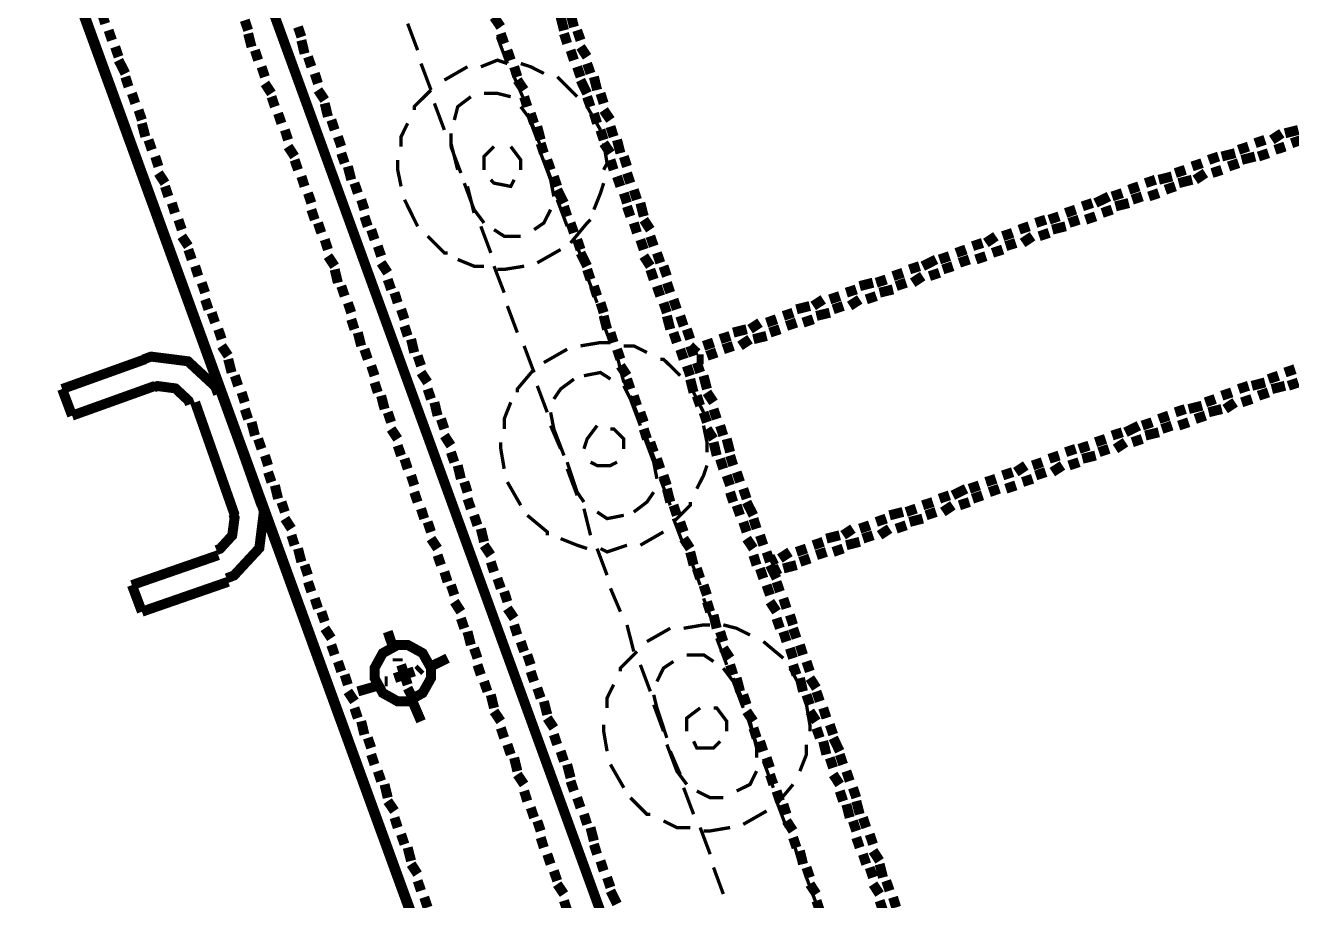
# Model space of a CAD drawing. Extents: x -2.4 to 13.4, y -16 to -5.
# Drawn here: x 1.94 to 2.575, y -11.009 to -10.57 of the extents above; entities that cross this region are included whole.
import ezdxf

# ---------------------------------------------------------------- set-up
doc = ezdxf.new("R2010")
doc.units = 0
doc.header["$MEASUREMENT"] = 0

msp = doc.modelspace()

# ---------------------------------------------------------------- linework, layer by layer
at = {"color": 0}
for points, const_width in [([(3.74199, -12.95219), (2.83868, -12.95219), (0.85698, -7.50883), (1.65538, -7.21884)], 0.005), ([(2.93368, -12.95219), (0.94198, -7.47715)], 0.005), ([(2.83868, -12.95219), (1.36198, -8.89381)], 0.005), ([(1.98028, -10.56884), (1.97868, -10.56384)], 0.005), ([(2.21538, -10.57052), (2.21368, -10.56384)], 0.005), ([(2.05198, -10.5722), (2.05028, -10.56716)], 0.005), ([(2.07868, -10.57551), (2.07698, -10.57052)], 0.005), ([(2.13198, -10.56884), (2.13698, -10.58219)], 0.00167), ([(2.17868, -10.57052), (2.17528, -10.56552)], 0.005), ([(2.21038, -10.5722), (2.20868, -10.56552)], 0.005), ([(1.98368, -10.57719), (1.98198, -10.5722)], 0.005), ([(2.05368, -10.58051), (2.05198, -10.57383)], 0.005), ([(2.18038, -10.57881), (2.17868, -10.57383)], 0.005), ([(2.21198, -10.57881), (2.21038, -10.57383)], 0.005), ([(2.21868, -10.57719), (2.21698, -10.5722)], 0.005), ([(1.98698, -10.58549), (1.98528, -10.58051)], 0.005), ([(2.05698, -10.58718), (2.05538, -10.58219)], 0.005), ([(2.08028, -10.58387), (2.07868, -10.57719)], 0.005), ([(2.18198, -10.58886), (2.17698, -10.57551)], 0.00167), ([(2.18368, -10.58718), (2.18198, -10.58219)], 0.005), ([(2.21538, -10.58718), (2.21368, -10.58219)], 0.005), ([(2.22198, -10.58549), (2.21868, -10.58051)], 0.005), ([(1.99038, -10.59384), (1.98698, -10.58718)], 0.005), ([(2.08368, -10.59048), (2.08198, -10.58549)], 0.005), ([(2.18198, -10.58886), (2.17698, -10.58718), (2.16868, -10.59048)], 0.00167), ([(2.18198, -10.58886), (2.17698, -10.58718), (2.16868, -10.59048)], 0.00167), ([(2.22368, -10.59384), (2.22198, -10.58886)], 0.005), ([(1.99198, -10.60052), (1.99038, -10.59554)], 0.005), ([(2.06038, -10.59554), (2.05868, -10.59048)], 0.005), ([(2.08698, -10.59884), (2.08538, -10.59384)], 0.005), ([(2.13868, -10.58886), (2.14368, -10.60215)], 0.00167), ([(2.16198, -10.59048), (2.15038, -10.59716)], 0.00167), ([(2.16198, -10.59048), (2.15038, -10.59716)], 0.00167), ([(2.18698, -10.59554), (2.18538, -10.59048)], 0.005), ([(2.20028, -10.59384), (2.19368, -10.59048), (2.18868, -10.58886)], 0.00167), ([(2.20028, -10.59384), (2.19368, -10.59048), (2.18868, -10.58886)], 0.00167), ([(2.21868, -10.59554), (2.21698, -10.59048)], 0.005), ([(2.22698, -10.60215), (2.22538, -10.59554)], 0.005), ([(2.06368, -10.60383), (2.06038, -10.59884)], 0.005), ([(2.09038, -10.60719), (2.08698, -10.60215)], 0.005), ([(2.19038, -10.60215), (2.18698, -10.59716)], 0.005), ([(2.19038, -10.60719), (2.18538, -10.59554)], 0.00167), ([(2.21698, -10.60551), (2.20868, -10.59716), (2.20698, -10.59554)], 0.00167), ([(2.21698, -10.60551), (2.20868, -10.59716), (2.20698, -10.59554)], 0.00167), ([(2.22198, -10.60383), (2.21868, -10.59716)], 0.005), ([(1.99538, -10.60883), (1.99368, -10.60383)], 0.005), ([(2.06538, -10.61051), (2.06368, -10.60551)], 0.005), ([(2.14368, -10.60215), (2.13528, -10.61051), (2.13528, -10.61219)], 0.00167), ([(2.14368, -10.60215), (2.13528, -10.61051), (2.13528, -10.61219)], 0.00167), ([(2.16368, -10.60551), (2.15708, -10.61051), (2.15538, -10.61718)], 0.00167), ([(2.18368, -10.60551), (2.17698, -10.60383), (2.17028, -10.60383)], 0.00167), ([(2.19198, -10.61051), (2.19038, -10.60551)], 0.005), ([(2.22368, -10.61051), (2.22198, -10.60551)], 0.005), ([(2.23028, -10.60883), (2.22868, -10.60383)], 0.005), ([(1.99868, -10.61718), (1.99698, -10.61219)], 0.005), ([(2.06868, -10.61886), (2.06698, -10.61387)], 0.005), ([(2.09198, -10.61549), (2.09038, -10.60883)], 0.005), ([(2.14538, -10.60883), (2.15038, -10.62218)], 0.00167), ([(2.19868, -10.63052), (2.19368, -10.61718), (2.18868, -10.61051)], 0.00167), ([(2.19538, -10.61886), (2.19368, -10.61387)], 0.005), ([(2.22868, -10.62218), (2.22198, -10.61051)], 0.00167), ([(2.22868, -10.62218), (2.22198, -10.61051)], 0.00167), ([(2.22698, -10.61886), (2.22538, -10.61387)], 0.005), ([(2.23368, -10.61718), (2.23028, -10.61219)], 0.005), ([(2.00038, -10.62554), (1.99868, -10.61886)], 0.005), ([(2.09538, -10.62218), (2.09368, -10.61718)], 0.005), ([(2.13198, -10.61886), (2.12868, -10.62554), (2.12868, -10.63052)], 0.00167), ([(2.13198, -10.61886), (2.12868, -10.62554), (2.12868, -10.63052)], 0.00167), ([(2.19698, -10.62716), (2.19198, -10.61387)], 0.00167), ([(2.19868, -10.62716), (2.19698, -10.62048)], 0.005), ([(2.23528, -10.62554), (2.23368, -10.62048)], 0.005), ([(2.00368, -10.63215), (2.00198, -10.62716)], 0.005), ([(2.07198, -10.62716), (2.07038, -10.62218)], 0.005), ([(2.09868, -10.63052), (2.09698, -10.62554)], 0.005), ([(2.15368, -10.62386), (2.15368, -10.63052)], 0.00167), ([(2.23028, -10.62716), (2.22868, -10.62218)], 0.005), ([(2.23868, -10.63383), (2.23698, -10.62716)], 0.005), ([(2.56198, -10.62716), (2.55698, -10.62884)], 0.005), ([(2.57038, -10.62386), (2.56538, -10.62716)], 0.005), ([(2.57868, -10.62218), (2.57198, -10.62386)], 0.005), ([(2.58028, -10.62716), (2.57528, -10.62884)], 0.005), ([(2.07528, -10.63551), (2.07198, -10.63052)], 0.005), ([(2.10038, -10.63883), (2.09868, -10.63383)], 0.005), ([(2.15368, -10.62884), (2.15708, -10.64219)], 0.00167), ([(2.15368, -10.63052), (2.15868, -10.64381)], 0.00167), ([(2.17528, -10.63052), (2.17028, -10.63551), (2.17028, -10.64219)], 0.00167), ([(2.17528, -10.63052), (2.17028, -10.63551), (2.17028, -10.64219)], 0.00167), ([(2.18868, -10.64219), (2.18868, -10.6372), (2.18368, -10.63052)], 0.00167), ([(2.18868, -10.64219), (2.18868, -10.6372), (2.18368, -10.63052)], 0.00167), ([(2.20028, -10.63383), (2.19868, -10.62884)], 0.005), ([(2.23368, -10.63383), (2.23028, -10.62884)], 0.005), ([(2.23028, -10.64219), (2.23198, -10.63883), (2.23028, -10.62884)], 0.00167), ([(2.23028, -10.64219), (2.23198, -10.63883), (2.23028, -10.62884)], 0.00167), ([(2.54698, -10.63383), (2.54028, -10.63551)], 0.005), ([(2.55368, -10.63052), (2.54868, -10.63215)], 0.005), ([(2.56368, -10.63383), (2.55868, -10.63551)], 0.005), ([(2.57198, -10.63052), (2.56698, -10.63215)], 0.005), ([(2.00698, -10.64051), (2.00538, -10.63551)], 0.005), ([(2.07698, -10.64219), (2.07528, -10.6372)], 0.005), ([(2.10368, -10.64718), (2.10198, -10.64051)], 0.005), ([(2.12698, -10.6372), (2.12698, -10.64219), (2.12868, -10.65049)], 0.00167), ([(2.12698, -10.6372), (2.12698, -10.64219), (2.12868, -10.65049)], 0.00167), ([(2.20528, -10.65554), (2.20368, -10.64718), (2.19868, -10.63383)], 0.00167), ([(2.20528, -10.65049), (2.20028, -10.6372)], 0.00167), ([(2.20368, -10.64219), (2.20198, -10.6372)], 0.005), ([(2.23528, -10.64219), (2.23368, -10.6372)], 0.005), ([(2.24198, -10.64051), (2.24038, -10.63551)], 0.005), ([(2.53038, -10.63883), (2.52538, -10.64051)], 0.005), ([(2.53868, -10.63551), (2.53368, -10.6372)], 0.005), ([(2.54868, -10.63883), (2.54368, -10.64051)], 0.005), ([(2.55698, -10.63551), (2.55028, -10.6372)], 0.005), ([(2.01028, -10.64886), (2.00698, -10.64381)], 0.005), ([(2.08028, -10.65049), (2.07868, -10.6455)], 0.005), ([(2.20698, -10.65049), (2.20528, -10.6455)], 0.005), ([(2.23868, -10.65049), (2.23698, -10.6455)], 0.005), ([(2.24368, -10.64886), (2.24198, -10.64381)], 0.005), ([(2.51528, -10.6455), (2.50868, -10.64718)], 0.005), ([(2.52198, -10.64219), (2.51698, -10.64381)], 0.005), ([(2.53208, -10.64381), (2.52698, -10.64718)], 0.005), ([(2.54028, -10.64219), (2.53538, -10.64381)], 0.005), ([(2.01198, -10.65554), (2.01028, -10.65049)], 0.005), ([(2.10698, -10.65386), (2.10528, -10.64886)], 0.005), ([(2.16038, -10.64886), (2.16528, -10.66215), (2.17028, -10.66883)], 0.00167), ([(2.16198, -10.65049), (2.16528, -10.66384)], 0.00167), ([(2.17368, -10.64718), (2.17528, -10.64886), (2.18368, -10.65049), (2.18538, -10.64718)], 0.00167), ([(2.17368, -10.64718), (2.17528, -10.64886), (2.18368, -10.65049), (2.18538, -10.64718)], 0.00167), ([(2.21038, -10.65884), (2.20698, -10.65218)], 0.005), ([(2.22538, -10.66215), (2.22868, -10.65386), (2.23028, -10.64886)], 0.00167), ([(2.22538, -10.66215), (2.22868, -10.65386), (2.23028, -10.64886)], 0.00167), ([(2.24698, -10.65716), (2.24538, -10.65218)], 0.005), ([(2.49868, -10.65049), (2.49368, -10.65218)], 0.005), ([(2.50698, -10.64718), (2.50198, -10.64886)], 0.005), ([(2.51698, -10.65049), (2.51198, -10.65218)], 0.005), ([(2.52538, -10.64718), (2.51868, -10.64886)], 0.005), ([(2.01528, -10.66384), (2.01368, -10.65884)], 0.005), ([(2.08368, -10.65884), (2.08198, -10.65386)], 0.005), ([(2.11028, -10.66215), (2.10868, -10.65716)], 0.005), ([(2.13038, -10.65716), (2.13698, -10.67051)], 0.00167), ([(2.13038, -10.65716), (2.13698, -10.67051)], 0.00167), ([(2.21198, -10.67051), (2.20698, -10.65716)], 0.00167), ([(2.24198, -10.65884), (2.24038, -10.65386)], 0.005), ([(2.25038, -10.66552), (2.24868, -10.65884)], 0.005), ([(2.47538, -10.65884), (2.47038, -10.66052)], 0.005), ([(2.48368, -10.65554), (2.47698, -10.65884)], 0.005), ([(2.49038, -10.65386), (2.48528, -10.65554)], 0.005), ([(2.49368, -10.65884), (2.48698, -10.66052)], 0.005), ([(2.50038, -10.65554), (2.49538, -10.65716)], 0.005), ([(2.50868, -10.65386), (2.50368, -10.65554)], 0.005), ([(2.08538, -10.6672), (2.08368, -10.66215)], 0.005), ([(2.11198, -10.67051), (2.11028, -10.66552)], 0.005), ([(2.19538, -10.67219), (2.20028, -10.66883), (2.20368, -10.66215)], 0.00167), ([(2.21198, -10.66552), (2.21038, -10.66052)], 0.005), ([(2.24368, -10.66552), (2.24198, -10.66052)], 0.005), ([(2.45868, -10.66552), (2.45368, -10.6672)], 0.005), ([(2.46698, -10.66215), (2.46198, -10.66384)], 0.005), ([(2.47698, -10.66552), (2.47198, -10.6672)], 0.005), ([(2.48528, -10.66215), (2.48028, -10.66384)], 0.005), ([(2.01868, -10.67219), (2.01698, -10.6672)], 0.005), ([(2.08868, -10.67381), (2.08698, -10.66883)], 0.005), ([(2.11538, -10.67718), (2.11368, -10.67219)], 0.005), ([(2.16868, -10.67051), (2.17368, -10.68386)], 0.00167), ([(2.21538, -10.67381), (2.21368, -10.66883)], 0.005), ([(2.21368, -10.67887), (2.22198, -10.66883), (2.22368, -10.6672)], 0.00167), ([(2.21368, -10.67887), (2.22198, -10.66883), (2.22368, -10.6672)], 0.00167), ([(2.24698, -10.67381), (2.24538, -10.66883)], 0.005), ([(2.25368, -10.67219), (2.25038, -10.6672)], 0.005), ([(2.44368, -10.67051), (2.43868, -10.67219)], 0.005), ([(2.45198, -10.6672), (2.44698, -10.66883)], 0.005), ([(2.46198, -10.67051), (2.45528, -10.67219)], 0.005), ([(2.46868, -10.6672), (2.46368, -10.66883)], 0.005), ([(2.02198, -10.68049), (2.01868, -10.6755)], 0.005), ([(2.09198, -10.68218), (2.09038, -10.67718)], 0.005), ([(2.14198, -10.6755), (2.15038, -10.68386), (2.15198, -10.68386)], 0.00167), ([(2.14198, -10.6755), (2.15038, -10.68386), (2.15198, -10.68386)], 0.00167), ([(2.17528, -10.67219), (2.18038, -10.6755), (2.18868, -10.6755)], 0.00167), ([(2.21868, -10.68218), (2.21698, -10.67718)], 0.005), ([(2.25038, -10.68218), (2.24868, -10.67718)], 0.005), ([(2.25538, -10.68049), (2.25368, -10.6755)], 0.005), ([(2.42698, -10.6755), (2.42198, -10.67887)], 0.005), ([(2.43538, -10.67381), (2.43038, -10.6755)], 0.005), ([(2.44538, -10.6755), (2.44038, -10.67887)], 0.005), ([(2.45368, -10.67381), (2.44868, -10.6755)], 0.005), ([(2.02368, -10.68716), (2.02198, -10.68218)], 0.005), ([(2.11868, -10.68548), (2.11698, -10.68049)], 0.005), ([(2.19698, -10.68884), (2.20868, -10.68218)], 0.00167), ([(2.19698, -10.68884), (2.20868, -10.68218)], 0.00167), ([(2.22038, -10.68884), (2.21538, -10.67718)], 0.00167), ([(2.22198, -10.69052), (2.21868, -10.68386)], 0.005), ([(2.25868, -10.68884), (2.25698, -10.68386)], 0.005), ([(2.41198, -10.68218), (2.40708, -10.68386)], 0.005), ([(2.42028, -10.67887), (2.41528, -10.68049)], 0.005), ([(2.43038, -10.68218), (2.42528, -10.68386)], 0.005), ([(2.43698, -10.67887), (2.43198, -10.68049)], 0.005), ([(2.02698, -10.69552), (2.02538, -10.69052)], 0.005), ([(2.09538, -10.69052), (2.09198, -10.68548)], 0.005), ([(2.12198, -10.69384), (2.11868, -10.68884)], 0.005), ([(2.15708, -10.68716), (2.16528, -10.69052), (2.17028, -10.69052)], 0.00167), ([(2.15708, -10.68716), (2.16528, -10.69052), (2.17028, -10.69052)], 0.00167), ([(2.25368, -10.69052), (2.25038, -10.68548)], 0.005), ([(2.26198, -10.69552), (2.26028, -10.69052)], 0.005), ([(2.38868, -10.69052), (2.38368, -10.69216)], 0.005), ([(2.39698, -10.68716), (2.39028, -10.69052)], 0.005), ([(2.40368, -10.68548), (2.39868, -10.68716)], 0.005), ([(2.40538, -10.69052), (2.40038, -10.69216)], 0.005), ([(2.41368, -10.68716), (2.40868, -10.68884)], 0.005), ([(2.42198, -10.68548), (2.41698, -10.68716)], 0.005), ([(2.09698, -10.69883), (2.09538, -10.69216)], 0.005), ([(2.12368, -10.70219), (2.12198, -10.6972)], 0.005), ([(2.17528, -10.69052), (2.18038, -10.70381)], 0.00167), ([(2.17698, -10.69216), (2.18038, -10.69216), (2.19038, -10.69052)], 0.00167), ([(2.17698, -10.69216), (2.18038, -10.69216), (2.19038, -10.69052)], 0.00167), ([(2.22368, -10.6972), (2.22198, -10.69216)], 0.005), ([(2.22698, -10.70887), (2.22198, -10.69552)], 0.00167), ([(2.25538, -10.6972), (2.25368, -10.69216)], 0.005), ([(2.37198, -10.6972), (2.36698, -10.69883)], 0.005), ([(2.38038, -10.69384), (2.37538, -10.69552)], 0.005), ([(2.39028, -10.69552), (2.38528, -10.69883)], 0.005), ([(2.39868, -10.69384), (2.39368, -10.69552)], 0.005), ([(2.03038, -10.70381), (2.02868, -10.69883)], 0.005), ([(2.10038, -10.70551), (2.09868, -10.70051)], 0.005), ([(2.12698, -10.70887), (2.12538, -10.70381)], 0.005), ([(2.22698, -10.70551), (2.22538, -10.70051)], 0.005), ([(2.25868, -10.70551), (2.25698, -10.70051)], 0.005), ([(2.26368, -10.70381), (2.26198, -10.69883)], 0.005), ([(2.35698, -10.70219), (2.35198, -10.70381)], 0.005), ([(2.36538, -10.69883), (2.35868, -10.70051)], 0.005), ([(2.37538, -10.70219), (2.36868, -10.70381)], 0.005), ([(2.38198, -10.69883), (2.37698, -10.70051)], 0.005), ([(2.03208, -10.71218), (2.03038, -10.70719)], 0.005), ([(2.10368, -10.71386), (2.10198, -10.70887)], 0.005), ([(2.23028, -10.71386), (2.22868, -10.70887)], 0.005), ([(2.26198, -10.71386), (2.26028, -10.70887)], 0.005), ([(2.26698, -10.71218), (2.26528, -10.70719)], 0.005), ([(2.34038, -10.70719), (2.33538, -10.71049)], 0.005), ([(2.34868, -10.70551), (2.34368, -10.70719)], 0.005), ([(2.35868, -10.70719), (2.35368, -10.71049)], 0.005), ([(2.36698, -10.70551), (2.36198, -10.70719)], 0.005), ([(2.03538, -10.71884), (2.03368, -10.71386)], 0.005), ([(2.13038, -10.71716), (2.12868, -10.71218)], 0.005), ([(2.18198, -10.71049), (2.18698, -10.72384)], 0.00167), ([(2.23198, -10.72216), (2.23028, -10.71548)], 0.005), ([(2.26368, -10.72216), (2.26198, -10.71548)], 0.005), ([(2.27038, -10.72054), (2.26868, -10.71548)], 0.005), ([(2.32528, -10.71386), (2.32038, -10.71548)], 0.005), ([(2.33368, -10.71049), (2.32698, -10.71218)], 0.005), ([(2.34368, -10.71386), (2.33698, -10.71548)], 0.005), ([(2.35038, -10.71049), (2.34538, -10.71218)], 0.005), ([(2.03868, -10.72715), (2.03698, -10.72216)], 0.005), ([(2.10528, -10.72216), (2.10368, -10.71716)], 0.005), ([(2.13198, -10.72552), (2.13038, -10.72054)], 0.005), ([(2.23368, -10.72883), (2.22868, -10.71548)], 0.00167), ([(2.27368, -10.72715), (2.27198, -10.72216)], 0.005), ([(2.30198, -10.72216), (2.29528, -10.72384)], 0.005), ([(2.30868, -10.71884), (2.30368, -10.72216)], 0.005), ([(2.31698, -10.71716), (2.31198, -10.71884)], 0.005), ([(2.31868, -10.72216), (2.31368, -10.72384)], 0.005), ([(2.32698, -10.71884), (2.32198, -10.72054)], 0.005), ([(2.33538, -10.71716), (2.33028, -10.71884)], 0.005), ([(2.10868, -10.73051), (2.10698, -10.72384)], 0.005), ([(2.13528, -10.73383), (2.13368, -10.72715)], 0.005), ([(2.23528, -10.72883), (2.23368, -10.72384)], 0.005), ([(2.26698, -10.72883), (2.26528, -10.72384)], 0.005), ([(2.28538, -10.72883), (2.28038, -10.73051)], 0.005), ([(2.29368, -10.72552), (2.28868, -10.72715)], 0.005), ([(2.30368, -10.72715), (2.29868, -10.73051)], 0.005), ([(2.31198, -10.72552), (2.30538, -10.72715)], 0.005), ([(2.04198, -10.73551), (2.03868, -10.73051)], 0.005), ([(2.11198, -10.73719), (2.11028, -10.73219)], 0.005), ([(2.13868, -10.74049), (2.13698, -10.73551)], 0.005), ([(2.19038, -10.73051), (2.19538, -10.74386)], 0.00167), ([(2.21198, -10.73219), (2.20028, -10.73887)], 0.00167), ([(2.21198, -10.73219), (2.20028, -10.73887)], 0.00167), ([(2.23368, -10.72883), (2.22868, -10.72883), (2.21868, -10.73051)], 0.00167), ([(2.23368, -10.72883), (2.22868, -10.72883), (2.21868, -10.73051)], 0.00167), ([(2.23868, -10.73719), (2.23698, -10.73219)], 0.005), ([(2.25198, -10.73383), (2.24538, -10.73051), (2.24038, -10.73051)], 0.00167), ([(2.25198, -10.73383), (2.24538, -10.73051), (2.24038, -10.73051)], 0.00167), ([(2.27038, -10.73719), (2.26868, -10.73219)], 0.005), ([(2.27538, -10.73551), (2.27368, -10.73051)], 0.005), ([(2.27698, -10.73051), (2.27538, -10.73219)], 0.005), ([(2.28698, -10.73383), (2.28208, -10.73551)], 0.005), ([(2.29528, -10.73051), (2.29028, -10.73219)], 0.005), ([(2.00038, -10.73719), (1.95868, -10.75216)], 0.005), ([(2.03688, -10.7547), (2.03548, -10.75091), (2.02178, -10.73822), (2.00328, -10.73588), (1.99948, -10.7373)], 0.005), ([(2.04368, -10.74386), (2.04198, -10.73719)], 0.005), ([(2.11538, -10.74548), (2.11368, -10.74049)], 0.005), ([(2.24038, -10.74886), (2.23698, -10.73551)], 0.00167), ([(2.24198, -10.74548), (2.23868, -10.74049)], 0.005), ([(2.26868, -10.74548), (2.26028, -10.73719), (2.25868, -10.73719)], 0.00167), ([(2.26868, -10.74548), (2.26028, -10.73719), (2.25868, -10.73719)], 0.00167), ([(2.27368, -10.74548), (2.27198, -10.74049)], 0.005), ([(2.28038, -10.73719), (2.27698, -10.73719)], 0.005), ([(2.27868, -10.74386), (2.27698, -10.73887)], 0.005), ([(2.04698, -10.75054), (2.04528, -10.74548)], 0.005), ([(2.14198, -10.74886), (2.13868, -10.74386)], 0.005), ([(2.19538, -10.74218), (2.18698, -10.75216), (2.18698, -10.75384)], 0.00167), ([(2.19538, -10.74218), (2.18698, -10.75216), (2.18698, -10.75384)], 0.00167), ([(2.23368, -10.74718), (2.22868, -10.74386), (2.22038, -10.74548)], 0.00167), ([(2.24368, -10.75216), (2.24198, -10.74718)], 0.005), ([(2.27538, -10.75384), (2.27368, -10.74718)], 0.005), ([(2.28208, -10.75216), (2.28038, -10.74548)], 0.005), ([(2.56868, -10.74548), (2.56368, -10.74718)], 0.005), ([(2.57698, -10.74218), (2.57198, -10.74386)], 0.005), ([(1.95868, -10.75216), (1.96368, -10.76551)], 0.005), ([(2.00538, -10.75054), (1.96368, -10.76551)], 0.005), ([(2.02278, -10.75981), (2.02208, -10.75797), (2.01548, -10.75183), (2.00648, -10.75065), (2.00468, -10.75134)], 0.005), ([(2.03868, -10.75384), (2.05868, -10.81048)], 0.005), ([(2.05028, -10.75883), (2.04868, -10.75384)], 0.005), ([(2.11698, -10.75384), (2.11538, -10.74886)], 0.005), ([(2.14368, -10.75715), (2.14198, -10.75216)], 0.005), ([(2.19698, -10.75054), (2.20198, -10.76383)], 0.00167), ([(2.21538, -10.74718), (2.20868, -10.75216), (2.20528, -10.75715)], 0.00167), ([(2.24868, -10.7705), (2.24368, -10.75715), (2.24038, -10.75054)], 0.00167), ([(2.28038, -10.76383), (2.27368, -10.75054)], 0.00167), ([(2.28038, -10.76383), (2.27368, -10.75054)], 0.00167), ([(2.28538, -10.75883), (2.28208, -10.75384)], 0.005), ([(2.54528, -10.75384), (2.54028, -10.75552)], 0.005), ([(2.55368, -10.75054), (2.54868, -10.75216)], 0.005), ([(2.56198, -10.74886), (2.55538, -10.75054)], 0.005), ([(2.56368, -10.75384), (2.55868, -10.75552)], 0.005), ([(2.57198, -10.75054), (2.56538, -10.75216)], 0.005), ([(2.57868, -10.74886), (2.57368, -10.75054)], 0.005), ([(2.02538, -10.75883), (2.04528, -10.81552)], 0.005), ([(2.12038, -10.7622), (2.11868, -10.75552)], 0.005), ([(2.14698, -10.76551), (2.14538, -10.75883)], 0.005), ([(2.18368, -10.75883), (2.18038, -10.76719), (2.18038, -10.77218)], 0.00167), ([(2.18368, -10.75883), (2.18038, -10.76719), (2.18038, -10.77218)], 0.00167), ([(2.24868, -10.76881), (2.24368, -10.75552)], 0.00167), ([(2.24698, -10.76051), (2.24538, -10.75552)], 0.005), ([(2.27868, -10.76051), (2.27698, -10.75552)], 0.005), ([(2.53038, -10.76051), (2.52368, -10.7622)], 0.005), ([(2.53698, -10.75715), (2.53208, -10.75883)], 0.005), ([(2.54698, -10.75883), (2.54198, -10.7622)], 0.005), ([(2.55538, -10.75715), (2.55028, -10.75883)], 0.005), ([(2.05198, -10.76719), (2.05028, -10.7622)], 0.005), ([(2.12368, -10.76881), (2.12198, -10.76383)], 0.005), ([(2.15038, -10.77218), (2.14868, -10.76719)], 0.005), ([(2.20368, -10.76383), (2.20528, -10.77218)], 0.00167), ([(2.25038, -10.76881), (2.24868, -10.76383)], 0.005), ([(2.28208, -10.76881), (2.28038, -10.76383)], 0.005), ([(2.28698, -10.76719), (2.28538, -10.7622)], 0.005), ([(2.51368, -10.76551), (2.50868, -10.76719)], 0.005), ([(2.52198, -10.7622), (2.51698, -10.76383)], 0.005), ([(2.53208, -10.76551), (2.52698, -10.76719)], 0.005), ([(2.54028, -10.7622), (2.53368, -10.76383)], 0.005), ([(2.05538, -10.77549), (2.05368, -10.76881)], 0.005), ([(2.12698, -10.77718), (2.12368, -10.77218)], 0.005), ([(2.20368, -10.7705), (2.20868, -10.78216)], 0.00167), ([(2.20528, -10.77218), (2.21038, -10.78552)], 0.00167), ([(2.22698, -10.7705), (2.22198, -10.77718), (2.22038, -10.78216)], 0.00167), ([(2.22698, -10.7705), (2.22198, -10.77718), (2.22038, -10.78216)], 0.00167), ([(2.24038, -10.78216), (2.24038, -10.77718), (2.23528, -10.77218), (2.23368, -10.77218)], 0.00167), ([(2.24038, -10.78216), (2.24038, -10.77718), (2.23528, -10.77218), (2.23368, -10.77218)], 0.00167), ([(2.25198, -10.77718), (2.25038, -10.77218)], 0.005), ([(2.28208, -10.78384), (2.28208, -10.77886), (2.28038, -10.7705)], 0.00167), ([(2.28208, -10.78384), (2.28208, -10.77886), (2.28038, -10.7705)], 0.00167), ([(2.28538, -10.77718), (2.28208, -10.77218)], 0.005), ([(2.29028, -10.77549), (2.28868, -10.7705)], 0.005), ([(2.49038, -10.77386), (2.48528, -10.77549)], 0.005), ([(2.49868, -10.7705), (2.49198, -10.77386)], 0.005), ([(2.50538, -10.76881), (2.50038, -10.7705)], 0.005), ([(2.50868, -10.77386), (2.50198, -10.77549)], 0.005), ([(2.51528, -10.7705), (2.51028, -10.77218)], 0.005), ([(2.52368, -10.76881), (2.51868, -10.7705)], 0.005), ([(2.05868, -10.78216), (2.05698, -10.77718)], 0.005), ([(2.15368, -10.78054), (2.15038, -10.77549)], 0.005), ([(2.25698, -10.79719), (2.25538, -10.78884), (2.25038, -10.77549)], 0.00167), ([(2.25698, -10.79052), (2.25198, -10.77718)], 0.00167), ([(2.25538, -10.78384), (2.25368, -10.77886)], 0.005), ([(2.28698, -10.78552), (2.28538, -10.77886)], 0.005), ([(2.29368, -10.78384), (2.29198, -10.77718)], 0.005), ([(2.48198, -10.77718), (2.47698, -10.77886)], 0.005), ([(2.49198, -10.77886), (2.48698, -10.78216)], 0.005), ([(2.50038, -10.77718), (2.49538, -10.77886)], 0.005), ([(2.06198, -10.79052), (2.06038, -10.78552)], 0.005), ([(2.12868, -10.78552), (2.12698, -10.78054)], 0.005), ([(2.15538, -10.78884), (2.15368, -10.78384)], 0.005), ([(2.17868, -10.77886), (2.17868, -10.78216), (2.18038, -10.7922)], 0.00167), ([(2.17868, -10.77886), (2.17868, -10.78216), (2.18038, -10.7922)], 0.00167), ([(2.29528, -10.79052), (2.29368, -10.78552)], 0.005), ([(2.45868, -10.78552), (2.45368, -10.78715)], 0.005), ([(2.46698, -10.78216), (2.46198, -10.78384)], 0.005), ([(2.47368, -10.78054), (2.46868, -10.78216)], 0.005), ([(2.47698, -10.78552), (2.47038, -10.78715)], 0.005), ([(2.48368, -10.78216), (2.47868, -10.78384)], 0.005), ([(2.13198, -10.7922), (2.13038, -10.78715)], 0.005), ([(2.15868, -10.79719), (2.15708, -10.79052)], 0.005), ([(2.21198, -10.78884), (2.21698, -10.80387), (2.22038, -10.80886)], 0.00167), ([(2.22368, -10.78884), (2.22698, -10.79052), (2.23368, -10.79052), (2.23698, -10.78884)], 0.00167), ([(2.22368, -10.78884), (2.22698, -10.79052), (2.23368, -10.79052), (2.23698, -10.78884)], 0.00167), ([(2.25868, -10.7922), (2.25698, -10.78715)], 0.005), ([(2.27698, -10.80218), (2.28038, -10.79551), (2.28208, -10.79052)], 0.00167), ([(2.27698, -10.80218), (2.28038, -10.79551), (2.28208, -10.79052)], 0.00167), ([(2.29028, -10.7922), (2.28868, -10.78715)], 0.005), ([(2.44198, -10.79052), (2.43698, -10.79383)], 0.005), ([(2.45028, -10.78884), (2.44538, -10.79052)], 0.005), ([(2.46038, -10.79052), (2.45528, -10.79383)], 0.005), ([(2.46868, -10.78884), (2.46368, -10.79052)], 0.005), ([(2.06368, -10.79881), (2.06198, -10.79383)], 0.005), ([(2.13528, -10.8005), (2.13368, -10.79551)], 0.005), ([(2.16198, -10.80387), (2.16038, -10.79881)], 0.005), ([(2.21198, -10.7922), (2.21698, -10.80549)], 0.00167), ([(2.26198, -10.8005), (2.26028, -10.79551)], 0.005), ([(2.26368, -10.81048), (2.25868, -10.79719)], 0.00167), ([(2.29368, -10.8005), (2.29198, -10.79551)], 0.005), ([(2.29868, -10.79881), (2.29698, -10.79383)], 0.005), ([(2.42698, -10.79719), (2.42198, -10.79881)], 0.005), ([(2.43538, -10.79383), (2.43038, -10.79551)], 0.005), ([(2.44538, -10.79719), (2.44038, -10.79881)], 0.005), ([(2.45198, -10.79383), (2.44698, -10.79551)], 0.005), ([(2.06698, -10.80718), (2.06538, -10.8005)], 0.005), ([(2.13698, -10.80886), (2.13528, -10.80387)], 0.005), ([(2.18198, -10.79881), (2.18868, -10.81048)], 0.00167), ([(2.18198, -10.79881), (2.18868, -10.81048)], 0.00167), ([(2.24538, -10.81384), (2.25198, -10.80886), (2.25538, -10.80387)], 0.00167), ([(2.26368, -10.80886), (2.26198, -10.80218)], 0.005), ([(2.29528, -10.80886), (2.29368, -10.80387)], 0.005), ([(2.30198, -10.80718), (2.30028, -10.80218)], 0.005), ([(2.40368, -10.80549), (2.39868, -10.80718)], 0.005), ([(2.41198, -10.80218), (2.40538, -10.80549)], 0.005), ([(2.41868, -10.8005), (2.41368, -10.80218)], 0.005), ([(2.42028, -10.80549), (2.41528, -10.80718)], 0.005), ([(2.42868, -10.80218), (2.42368, -10.80387)], 0.005), ([(2.43698, -10.8005), (2.43198, -10.80218)], 0.005), ([(2.04118, -10.84711), (2.04488, -10.84569), (2.05758, -10.83197), (2.05988, -10.81347), (2.05858, -10.80972)], 0.005), ([(2.07038, -10.81384), (2.06868, -10.80886)], 0.005), ([(2.16368, -10.81216), (2.16198, -10.80718)], 0.005), ([(2.26698, -10.81552), (2.26528, -10.81048)], 0.005), ([(2.26528, -10.81884), (2.27368, -10.81048), (2.27368, -10.80886)], 0.00167), ([(2.26528, -10.81884), (2.27368, -10.81048), (2.27368, -10.80886)], 0.00167), ([(2.29868, -10.81552), (2.29698, -10.81048)], 0.005), ([(2.30538, -10.81552), (2.30198, -10.80886)], 0.005), ([(2.39538, -10.80886), (2.39028, -10.81048)], 0.005), ([(2.40538, -10.81048), (2.40038, -10.81384)], 0.005), ([(2.41368, -10.80886), (2.40868, -10.81048)], 0.005), ([(2.03608, -10.833), (2.03788, -10.83229), (2.04398, -10.82562), (2.04518, -10.81666), (2.04448, -10.81483)], 0.005), ([(2.07368, -10.8222), (2.07038, -10.81716)], 0.005), ([(2.14028, -10.81716), (2.13868, -10.81216)], 0.005), ([(2.16698, -10.82052), (2.16528, -10.81552)], 0.005), ([(2.19198, -10.81552), (2.20198, -10.82383), (2.20198, -10.82551)], 0.00167), ([(2.19198, -10.81552), (2.20198, -10.82383), (2.20198, -10.82551)], 0.00167), ([(2.22038, -10.81216), (2.22368, -10.82551)], 0.00167), ([(2.22698, -10.81384), (2.23198, -10.81716), (2.24038, -10.81552)], 0.00167), ([(2.30698, -10.8222), (2.30538, -10.81716)], 0.005), ([(2.37198, -10.81716), (2.36698, -10.81884)], 0.005), ([(2.38038, -10.81384), (2.37368, -10.81552)], 0.005), ([(2.38698, -10.81216), (2.38198, -10.81384)], 0.005), ([(2.39028, -10.81716), (2.38368, -10.81884)], 0.005), ([(2.39698, -10.81384), (2.39198, -10.81552)], 0.005), ([(2.14368, -10.82383), (2.14198, -10.81884)], 0.005), ([(2.17028, -10.82881), (2.16868, -10.8222)], 0.005), ([(2.27038, -10.83051), (2.26528, -10.81716)], 0.00167), ([(2.27038, -10.82383), (2.26868, -10.81884)], 0.005), ([(2.30198, -10.82383), (2.30028, -10.81884)], 0.005), ([(2.35528, -10.8222), (2.35038, -10.82551)], 0.005), ([(2.36368, -10.82052), (2.35868, -10.8222)], 0.005), ([(2.37368, -10.8222), (2.36868, -10.82551)], 0.005), ([(2.38198, -10.82052), (2.37698, -10.8222)], 0.005), ([(2.07528, -10.83051), (2.07368, -10.82551)], 0.005), ([(2.14698, -10.83219), (2.14368, -10.82719)], 0.005), ([(2.17368, -10.83549), (2.17028, -10.83051)], 0.005), ([(2.20868, -10.82719), (2.21698, -10.83051), (2.22198, -10.83219)], 0.00167), ([(2.20868, -10.82719), (2.21698, -10.83051), (2.22198, -10.83219)], 0.00167), ([(2.24868, -10.83051), (2.26028, -10.82383)], 0.00167), ([(2.24868, -10.83051), (2.26028, -10.82383)], 0.00167), ([(2.27368, -10.83219), (2.27038, -10.82719)], 0.005), ([(2.30538, -10.83219), (2.30198, -10.82719)], 0.005), ([(2.31038, -10.83051), (2.30868, -10.82551)], 0.005), ([(2.34038, -10.82881), (2.33538, -10.83051)], 0.005), ([(2.34868, -10.82551), (2.34198, -10.82719)], 0.005), ([(2.35868, -10.82881), (2.35198, -10.83051)], 0.005), ([(2.36538, -10.82551), (2.36028, -10.82719)], 0.005), ([(2.03698, -10.83549), (1.99368, -10.85052)], 0.005), ([(2.07868, -10.83886), (2.07698, -10.83219)], 0.005), ([(2.14868, -10.84048), (2.14698, -10.83549)], 0.005), ([(2.22698, -10.83219), (2.23198, -10.84554)], 0.00167), ([(2.22868, -10.83219), (2.23198, -10.83387), (2.24198, -10.83051)], 0.00167), ([(2.22868, -10.83219), (2.23198, -10.83387), (2.24198, -10.83051)], 0.00167), ([(2.27538, -10.84048), (2.27368, -10.83387)], 0.005), ([(2.30698, -10.84048), (2.30538, -10.83549)], 0.005), ([(2.31368, -10.83886), (2.31198, -10.83387)], 0.005), ([(2.31698, -10.83718), (2.31368, -10.83886)], 0.005), ([(2.32368, -10.83387), (2.31868, -10.83718)], 0.005), ([(2.33198, -10.83219), (2.32698, -10.83387)], 0.005), ([(2.33368, -10.83718), (2.32868, -10.83886)], 0.005), ([(2.34198, -10.83387), (2.33698, -10.83549)], 0.005), ([(2.35038, -10.83219), (2.34538, -10.83387)], 0.005), ([(2.08198, -10.84554), (2.08028, -10.84048)], 0.005), ([(2.17528, -10.84384), (2.17368, -10.83886)], 0.005), ([(2.27868, -10.85052), (2.27368, -10.83718)], 0.00167), ([(2.27868, -10.84716), (2.27698, -10.84216)], 0.005), ([(2.31038, -10.84716), (2.30868, -10.84216)], 0.005), ([(2.31698, -10.84716), (2.31368, -10.84048)], 0.005), ([(2.31868, -10.84216), (2.31538, -10.84384)], 0.005), ([(2.32698, -10.84048), (2.32038, -10.84216)], 0.005), ([(2.04198, -10.84884), (1.99868, -10.86387)], 0.005), ([(2.08368, -10.85383), (2.08198, -10.84884)], 0.005), ([(2.15198, -10.84884), (2.15038, -10.84384)], 0.005), ([(2.17868, -10.85215), (2.17698, -10.84716)], 0.005), ([(2.31868, -10.85383), (2.31698, -10.84884)], 0.005), ([(1.99868, -10.86387), (1.99368, -10.85052)], 0.005), ([(2.15538, -10.85551), (2.15368, -10.85052)], 0.005), ([(2.18198, -10.85883), (2.18038, -10.85383)], 0.005), ([(2.23368, -10.85215), (2.23868, -10.86387)], 0.00167), ([(2.28208, -10.85551), (2.28038, -10.85052)], 0.005), ([(2.31368, -10.85551), (2.31198, -10.85052)], 0.005), ([(2.08698, -10.86219), (2.08538, -10.85719)], 0.005), ([(2.15868, -10.86387), (2.15538, -10.85883)], 0.005), ([(2.18538, -10.86718), (2.18198, -10.86219)], 0.005), ([(2.28538, -10.87048), (2.28038, -10.85719)], 0.00167), ([(2.28368, -10.86387), (2.28208, -10.85883)], 0.005), ([(2.31698, -10.86387), (2.31368, -10.85883)], 0.005), ([(2.32198, -10.86219), (2.32038, -10.85719)], 0.005), ([(2.09038, -10.86886), (2.08868, -10.86387)], 0.005), ([(2.16038, -10.87218), (2.15868, -10.86718)], 0.005), ([(2.28698, -10.87218), (2.28538, -10.86549)], 0.005), ([(2.31868, -10.87218), (2.31698, -10.86718)], 0.005), ([(2.32528, -10.87048), (2.32368, -10.86549)], 0.005), ([(2.09368, -10.87716), (2.09038, -10.87218)], 0.005), ([(2.12538, -10.88383), (2.12198, -10.87386)], 0.005), ([(2.16368, -10.88052), (2.16198, -10.87386)], 0.005), ([(2.18698, -10.87554), (2.18538, -10.87048)], 0.005), ([(2.24198, -10.87048), (2.24538, -10.88383)], 0.00167), ([(2.26368, -10.87218), (2.25198, -10.87884)], 0.00167), ([(2.26368, -10.87218), (2.25198, -10.87884)], 0.00167), ([(2.28368, -10.87048), (2.28038, -10.87048), (2.27038, -10.87218)], 0.00167), ([(2.28368, -10.87048), (2.28038, -10.87048), (2.27038, -10.87218)], 0.00167), ([(2.29028, -10.87884), (2.28868, -10.87386)], 0.005), ([(2.30368, -10.87554), (2.29698, -10.87218), (2.29028, -10.87048)], 0.00167), ([(2.30368, -10.87554), (2.29698, -10.87218), (2.29028, -10.87048)], 0.00167), ([(2.32198, -10.87884), (2.32038, -10.87386)], 0.005), ([(2.32698, -10.87716), (2.32528, -10.87218)], 0.005), ([(2.09538, -10.88551), (2.09368, -10.88052)], 0.005), ([(2.19038, -10.88383), (2.18868, -10.87884)], 0.005), ([(2.29198, -10.89051), (2.28698, -10.87716)], 0.00167), ([(2.32038, -10.8872), (2.31038, -10.87884)], 0.00167), ([(2.32038, -10.8872), (2.31038, -10.87884)], 0.00167), ([(2.33028, -10.88551), (2.32868, -10.88052)], 0.005), ([(2.12698, -10.88883), (2.12698, -10.8872)], 0.005), ([(2.15198, -10.8872), (2.14198, -10.89219)], 0.005), ([(2.16698, -10.8872), (2.16528, -10.88215)], 0.005), ([(2.19368, -10.89051), (2.19198, -10.88551)], 0.005), ([(2.24698, -10.88383), (2.23868, -10.89219), (2.23868, -10.89381)], 0.00167), ([(2.24698, -10.88383), (2.23868, -10.89219), (2.23868, -10.89381)], 0.00167), ([(2.28538, -10.88883), (2.28038, -10.88551), (2.27198, -10.88551)], 0.00167), ([(2.29368, -10.8872), (2.29028, -10.88215)], 0.005), ([(2.32528, -10.8872), (2.32368, -10.88215)], 0.005), ([(2.09868, -10.89381), (2.09698, -10.88883)], 0.005), ([(2.13528, -10.89381), (2.12538, -10.89718)], 0.005), ([(2.13198, -10.90049), (2.12868, -10.89051)], 0.005), ([(2.13868, -10.89219), (2.13698, -10.89381)], 0.005), ([(2.16868, -10.8955), (2.16698, -10.89051)], 0.005), ([(2.19538, -10.89886), (2.19368, -10.89381)], 0.005), ([(2.24868, -10.89051), (2.25368, -10.90386)], 0.00167), ([(2.26528, -10.88883), (2.26028, -10.89219), (2.25698, -10.89886)], 0.00167), ([(2.30028, -10.91215), (2.29528, -10.89886), (2.29028, -10.89219)], 0.00167), ([(2.29528, -10.8955), (2.29368, -10.89051)], 0.005), ([(2.32698, -10.8955), (2.32528, -10.89051)], 0.005), ([(2.33028, -10.90386), (2.32368, -10.89219)], 0.00167), ([(2.33028, -10.90386), (2.32368, -10.89219)], 0.00167), ([(2.33368, -10.89381), (2.33198, -10.88883)], 0.005), ([(2.10198, -10.90049), (2.10038, -10.8955)], 0.005), ([(2.11868, -10.90049), (2.10698, -10.90386)], 0.005), ([(2.12198, -10.89886), (2.12038, -10.89886)], 0.005), ([(2.17198, -10.90386), (2.17028, -10.89886)], 0.005), ([(2.30028, -10.90884), (2.29528, -10.89718)], 0.00167), ([(2.29868, -10.90386), (2.29698, -10.89718)], 0.005), ([(2.33028, -10.90386), (2.32868, -10.89718)], 0.005), ([(2.33698, -10.90218), (2.33368, -10.89718)], 0.005), ([(2.10528, -10.90884), (2.10198, -10.90386)], 0.005), ([(2.13368, -10.90554), (2.13198, -10.90218)], 0.005), ([(2.13868, -10.91883), (2.13368, -10.90716)], 0.005), ([(2.17528, -10.91215), (2.17368, -10.90554)], 0.005), ([(2.19868, -10.90716), (2.19698, -10.90218)], 0.005), ([(2.23528, -10.90049), (2.23198, -10.90716), (2.23198, -10.91215)], 0.00167), ([(2.23528, -10.90049), (2.23198, -10.90716), (2.23198, -10.91215)], 0.00167), ([(2.25538, -10.90554), (2.25698, -10.91215)], 0.00167), ([(2.30198, -10.91052), (2.30028, -10.90554)], 0.005), ([(2.33368, -10.91052), (2.33198, -10.90554)], 0.005), ([(2.33868, -10.90884), (2.33698, -10.90386)], 0.005), ([(2.10698, -10.9172), (2.10528, -10.91215)], 0.005), ([(2.20198, -10.91552), (2.20028, -10.90884)], 0.005), ([(2.25538, -10.91052), (2.26028, -10.92381)], 0.00167), ([(2.33368, -10.92381), (2.33368, -10.92051), (2.33198, -10.91052)], 0.00167), ([(2.33368, -10.92381), (2.33368, -10.92051), (2.33198, -10.91052)], 0.00167), ([(2.34198, -10.9172), (2.34038, -10.91215)], 0.005), ([(2.11028, -10.9255), (2.10868, -10.91883)], 0.005), ([(2.17868, -10.91883), (2.17528, -10.91384)], 0.005), ([(2.20528, -10.92219), (2.20198, -10.9172)], 0.005), ([(2.25698, -10.91215), (2.26198, -10.92718)], 0.00167), ([(2.27868, -10.91215), (2.27198, -10.9172), (2.27198, -10.92381)], 0.00167), ([(2.27868, -10.91215), (2.27198, -10.9172), (2.27198, -10.92381)], 0.00167), ([(2.29198, -10.92381), (2.29198, -10.91883), (2.28698, -10.91215), (2.28538, -10.91215)], 0.00167), ([(2.29198, -10.92381), (2.29198, -10.91883), (2.28698, -10.91215), (2.28538, -10.91215)], 0.00167), ([(2.30538, -10.91883), (2.30198, -10.91384)], 0.005), ([(2.30698, -10.93716), (2.30698, -10.93049), (2.30198, -10.91552)], 0.00167), ([(2.33698, -10.91883), (2.33368, -10.91384)], 0.005), ([(2.18038, -10.92718), (2.17868, -10.92219)], 0.005), ([(2.20698, -10.93049), (2.20528, -10.9255)], 0.005), ([(2.23028, -10.92051), (2.23028, -10.92381), (2.23198, -10.93386)], 0.00167), ([(2.23028, -10.92051), (2.23028, -10.92381), (2.23198, -10.93386)], 0.00167), ([(2.30698, -10.93218), (2.30368, -10.91883)], 0.00167), ([(2.30698, -10.92718), (2.30538, -10.92219)], 0.005), ([(2.33868, -10.92718), (2.33698, -10.92219)], 0.005), ([(2.34538, -10.9255), (2.34368, -10.92051)], 0.005), ([(2.11368, -10.93218), (2.11198, -10.92718)], 0.005), ([(2.18368, -10.93548), (2.18198, -10.93049)], 0.005), ([(2.26198, -10.93049), (2.26698, -10.94384), (2.27198, -10.95051)], 0.00167), ([(2.27538, -10.92887), (2.27698, -10.93218), (2.28538, -10.93218), (2.28868, -10.92887)], 0.00167), ([(2.27538, -10.92887), (2.27698, -10.93218), (2.28538, -10.93218), (2.28868, -10.92887)], 0.00167), ([(2.31038, -10.93386), (2.30868, -10.92887)], 0.005), ([(2.32868, -10.94384), (2.33198, -10.93548), (2.33198, -10.93049)], 0.00167), ([(2.32868, -10.94384), (2.33198, -10.93548), (2.33198, -10.93049)], 0.00167), ([(2.34198, -10.93548), (2.34038, -10.92887)], 0.005), ([(2.34868, -10.93386), (2.34538, -10.92718)], 0.005), ([(2.11538, -10.94052), (2.11368, -10.93548)], 0.005), ([(2.18698, -10.94384), (2.18538, -10.93716)], 0.005), ([(2.21038, -10.93884), (2.20868, -10.93386)], 0.005), ([(2.26368, -10.93386), (2.26868, -10.94552)], 0.00167), ([(2.31368, -10.94216), (2.31198, -10.93716)], 0.005), ([(2.34538, -10.94216), (2.34368, -10.93716)], 0.005), ([(2.35038, -10.94052), (2.34868, -10.93548)], 0.005), ([(2.11868, -10.94883), (2.11698, -10.94384)], 0.005), ([(2.21368, -10.9472), (2.21198, -10.94052)], 0.005), ([(2.23368, -10.94052), (2.24038, -10.95219)], 0.00167), ([(2.23368, -10.94052), (2.24038, -10.95219)], 0.00167), ([(2.31538, -10.95219), (2.31038, -10.93884)], 0.00167), ([(2.35368, -10.94883), (2.35198, -10.94384)], 0.005), ([(2.12198, -10.95719), (2.12038, -10.95051)], 0.005), ([(2.19038, -10.95051), (2.18698, -10.94552)], 0.005), ([(2.21538, -10.95381), (2.21368, -10.94883)], 0.005), ([(2.29698, -10.95381), (2.30368, -10.95051), (2.30698, -10.94384)], 0.00167), ([(2.31538, -10.95051), (2.31368, -10.94552)], 0.005), ([(2.34868, -10.95051), (2.34538, -10.94552)], 0.005), ([(2.19198, -10.95887), (2.19038, -10.95381)], 0.005), ([(2.21868, -10.96218), (2.21698, -10.95719)], 0.005), ([(2.27038, -10.95219), (2.27538, -10.96548)], 0.00167), ([(2.27698, -10.95381), (2.28368, -10.95719), (2.29028, -10.95719)], 0.00167), ([(2.31868, -10.95887), (2.31698, -10.95381)], 0.005), ([(2.31698, -10.96049), (2.32528, -10.95051)], 0.00167), ([(2.31698, -10.96049), (2.32528, -10.95051)], 0.00167), ([(2.35038, -10.95887), (2.34868, -10.95381)], 0.005), ([(2.35698, -10.95719), (2.35528, -10.95219)], 0.005), ([(2.12538, -10.96386), (2.12198, -10.95887)], 0.005), ([(2.19538, -10.96716), (2.19368, -10.96218)], 0.005), ([(2.24368, -10.95719), (2.25198, -10.96548), (2.25368, -10.96548)], 0.00167), ([(2.24368, -10.95719), (2.25198, -10.96548), (2.25368, -10.96548)], 0.00167), ([(2.32198, -10.97216), (2.31698, -10.95887)], 0.00167), ([(2.32198, -10.96548), (2.32038, -10.96049)], 0.005), ([(2.35368, -10.96716), (2.35198, -10.96049)], 0.005), ([(2.35868, -10.96548), (2.35698, -10.95887)], 0.005), ([(2.12698, -10.97216), (2.12538, -10.96716)], 0.005), ([(2.19868, -10.97384), (2.19698, -10.96884)], 0.005), ([(2.22198, -10.97054), (2.22038, -10.96548)], 0.005), ([(2.26028, -10.96884), (2.26698, -10.97216), (2.27368, -10.97216)], 0.00167), ([(2.26028, -10.96884), (2.26698, -10.97216), (2.27368, -10.97216)], 0.00167), ([(2.30028, -10.97054), (2.31198, -10.96386)], 0.00167), ([(2.30028, -10.97054), (2.31198, -10.96386)], 0.00167), ([(2.32528, -10.97384), (2.32198, -10.96884)], 0.005), ([(2.35698, -10.97384), (2.35528, -10.96884)], 0.005), ([(2.36198, -10.97216), (2.36028, -10.96716)], 0.005), ([(2.13038, -10.98051), (2.12868, -10.97552)], 0.005), ([(2.20028, -10.98219), (2.19868, -10.97715)], 0.005), ([(2.22538, -10.97883), (2.22368, -10.97216)], 0.005), ([(2.27868, -10.97216), (2.28368, -10.98551)], 0.00167), ([(2.28038, -10.97384), (2.28368, -10.97384), (2.29368, -10.97216)], 0.00167), ([(2.28038, -10.97384), (2.28368, -10.97384), (2.29368, -10.97216)], 0.00167), ([(2.32698, -10.98219), (2.32528, -10.97715)], 0.005), ([(2.35868, -10.98219), (2.35698, -10.97715)], 0.005), ([(2.36538, -10.98051), (2.36368, -10.97552)], 0.005), ([(2.13368, -10.98887), (2.13198, -10.98219)], 0.005), ([(2.22698, -10.98551), (2.22538, -10.98051)], 0.005), ([(2.32868, -10.99049), (2.32528, -10.97883)], 0.00167), ([(2.20368, -10.99049), (2.20198, -10.98551)], 0.005), ([(2.23028, -10.99386), (2.22868, -10.98887)], 0.005), ([(2.33028, -10.99049), (2.32868, -10.98383)], 0.005), ([(2.36198, -10.99049), (2.36028, -10.98551)], 0.005), ([(2.36868, -10.98887), (2.36538, -10.98383)], 0.005), ([(2.13698, -10.99548), (2.13368, -10.99049)], 0.005), ([(2.20698, -10.99886), (2.20528, -10.99386)], 0.005), ([(2.28538, -10.99218), (2.29028, -11.00552)], 0.00167), ([(2.33368, -10.99718), (2.33198, -10.99218)], 0.005), ([(2.36538, -10.99718), (2.36368, -10.99218)], 0.005), ([(2.37038, -10.99718), (2.36868, -10.99049)], 0.005), ([(2.13868, -11.00384), (2.13698, -10.99886)], 0.005), ([(2.21038, -11.00552), (2.20698, -11.00054)], 0.005), ([(2.23368, -11.00216), (2.23198, -10.99718)], 0.005), ([(2.33698, -11.01051), (2.33198, -10.99718)], 0.00167), ([(2.33698, -11.00552), (2.33368, -11.00054)], 0.005), ([(2.36868, -11.00552), (2.36538, -11.00054)], 0.005), ([(2.37368, -11.00384), (2.37198, -10.99886)], 0.005), ([(2.14198, -11.0122), (2.14028, -11.00715)], 0.005), ([(2.21198, -11.01383), (2.21038, -11.00883)], 0.005), ([(2.23698, -11.01051), (2.23368, -11.00384)], 0.005), ([(2.33868, -11.01383), (2.33698, -11.00883)], 0.005), ([(2.37038, -11.01383), (2.36868, -11.00883)], 0.005), ([(2.37698, -11.0122), (2.37538, -11.00715)], 0.005)]:
    msp.add_lwpolyline(points, dxfattribs=dict(at, const_width=const_width))
for points, const_width in [([(2.16198, -10.59048), (2.16198, -10.59048)], 0.00167), ([(2.16198, -10.59048), (2.16198, -10.59048)], 0.00167), ([(2.17528, -10.63052), (2.17528, -10.63052)], 0.00167), ([(2.17528, -10.63052), (2.17528, -10.63052)], 0.00167), ([(2.21198, -10.73219), (2.21198, -10.73219)], 0.00167), ([(2.21198, -10.73219), (2.21198, -10.73219)], 0.00167), ([(2.22698, -10.7705), (2.22698, -10.7705)], 0.00167), ([(2.22698, -10.7705), (2.22698, -10.7705)], 0.00167), ([(2.26368, -10.87218), (2.26368, -10.87218)], 0.00167), ([(2.26368, -10.87218), (2.26368, -10.87218)], 0.00167), ([(2.12948, -10.88052), (2.12698, -10.88052), (2.11948, -10.88465), (2.11538, -10.89213), (2.11538, -10.89469), (2.11538, -10.89718), (2.11948, -10.90466), (2.12698, -10.90884), (2.12948, -10.90884), (2.13198, -10.90884), (2.13948, -10.90466), (2.14368, -10.89718), (2.14368, -10.89469), (2.14368, -10.89213), (2.13948, -10.88465), (2.13198, -10.88052), (2.12948, -10.88052)], 0.005), ([(2.27868, -10.91215), (2.27868, -10.91215)], 0.00167), ([(2.27868, -10.91215), (2.27868, -10.91215)], 0.00167)]:
    msp.add_lwpolyline(points, close=True, dxfattribs=dict(at, const_width=const_width))

doc.saveas('drawing.dxf')
